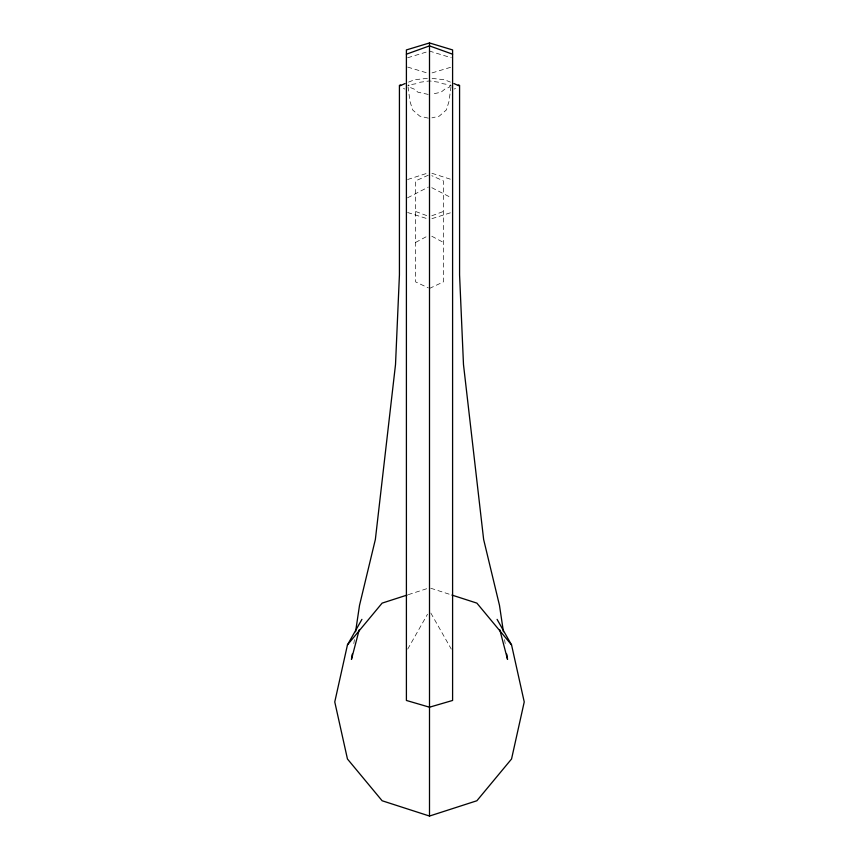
<?xml version="1.0" encoding="UTF-8"?>
<svg xmlns="http://www.w3.org/2000/svg" width="859" height="859" viewBox="0 0 859 859"><rect width="100%" height="100%" fill="white"/><g stroke="black" fill="none" stroke-linecap="round" stroke-linejoin="round"><path stroke-width="0.64" stroke-dasharray="4.29 3.22" d="M451.007 86.576L448.999 101.394L446.39 109.909L439.25 116.148L431.937 117.855M353.822 643.584L354.413 639.633M450.556 84.837L449.203 87.328L444.951 89.046L441.064 92.192L432.066 94.136M407.724 649.082L427.524 614.206M415.638 242.41L428.34 235.602M407.553 197.828L428.34 187.079M429.5 288.431L443.362 281.913L443.362 180.862L431.809 175.698M428.34 175.182L415.638 180.862L415.638 281.913L428.34 287.894M408.562 82.12L414.457 79.747L428.212 78.255M454.078 89.046L455.549 88.477M431.809 215.781L443.362 211.486M408.304 594.664L427.009 588.63M407.617 179.51L428.287 172.895M431.927 218.648L451.383 212.506M407.681 57.757L429.5 51.089L451.319 57.757M432.066 72.897L451.319 67.088M449.794 85.717L451.179 85.342M411.676 84.45L417.173 83.538M419.482 82.335L429.5 80.918L439.518 82.335M432.077 78.394L444.543 79.747L450.438 82.12M441.827 83.538L447.324 84.45M428.212 94.415L417.936 92.192L414.049 89.046L409.797 87.328L408.444 84.837M428.276 118.145L419.75 116.148L412.61 109.909L410.001 101.394L407.993 86.576M407.821 85.342L409.206 85.717M407.681 67.088L428.212 73.283M407.617 212.506L428.287 219.034M431.927 173.293L451.383 179.51M430.746 588.232L450.696 594.664M415.638 211.486L428.34 216.21M403.451 88.477L404.922 89.046M431.809 187.681L451.447 197.828M431.809 236.225L443.362 242.41M430.821 613.047L451.276 649.082M504.587 639.633L505.178 643.584"/><path stroke-width="1.29" d="M352.244 654.129L351.46 659.401L359.223 629.701M355.583 631.719L359.513 605.37L375.362 539.463L395.516 364.527L399.424 274.923L399.424 85.385L400.724 84.837M361.918 619.36L347.455 644.884L334.763 701.943L347.455 758.991L382.126 800.76L429.5 816.05L476.874 800.76L511.545 758.991L524.237 701.943L511.545 644.884L497.082 619.36M347.455 644.884L382.126 603.115L407.059 595.072M400.337 85.717L405.018 83.538M406.404 54.192L429.5 45.881L452.596 54.192M429.5 42.95L406.404 49.929L406.404 700.461L429.5 707.204L452.596 700.461L452.596 49.929L429.5 42.95L429.5 816.05M453.981 83.538L458.663 85.717M451.941 595.072L476.874 603.115L511.545 644.884M458.276 84.837L459.576 85.385L459.576 274.923L463.484 364.527L483.638 539.463L499.487 605.37L503.417 631.719M499.777 629.701L507.54 659.401L506.756 654.129"/></g></svg>
